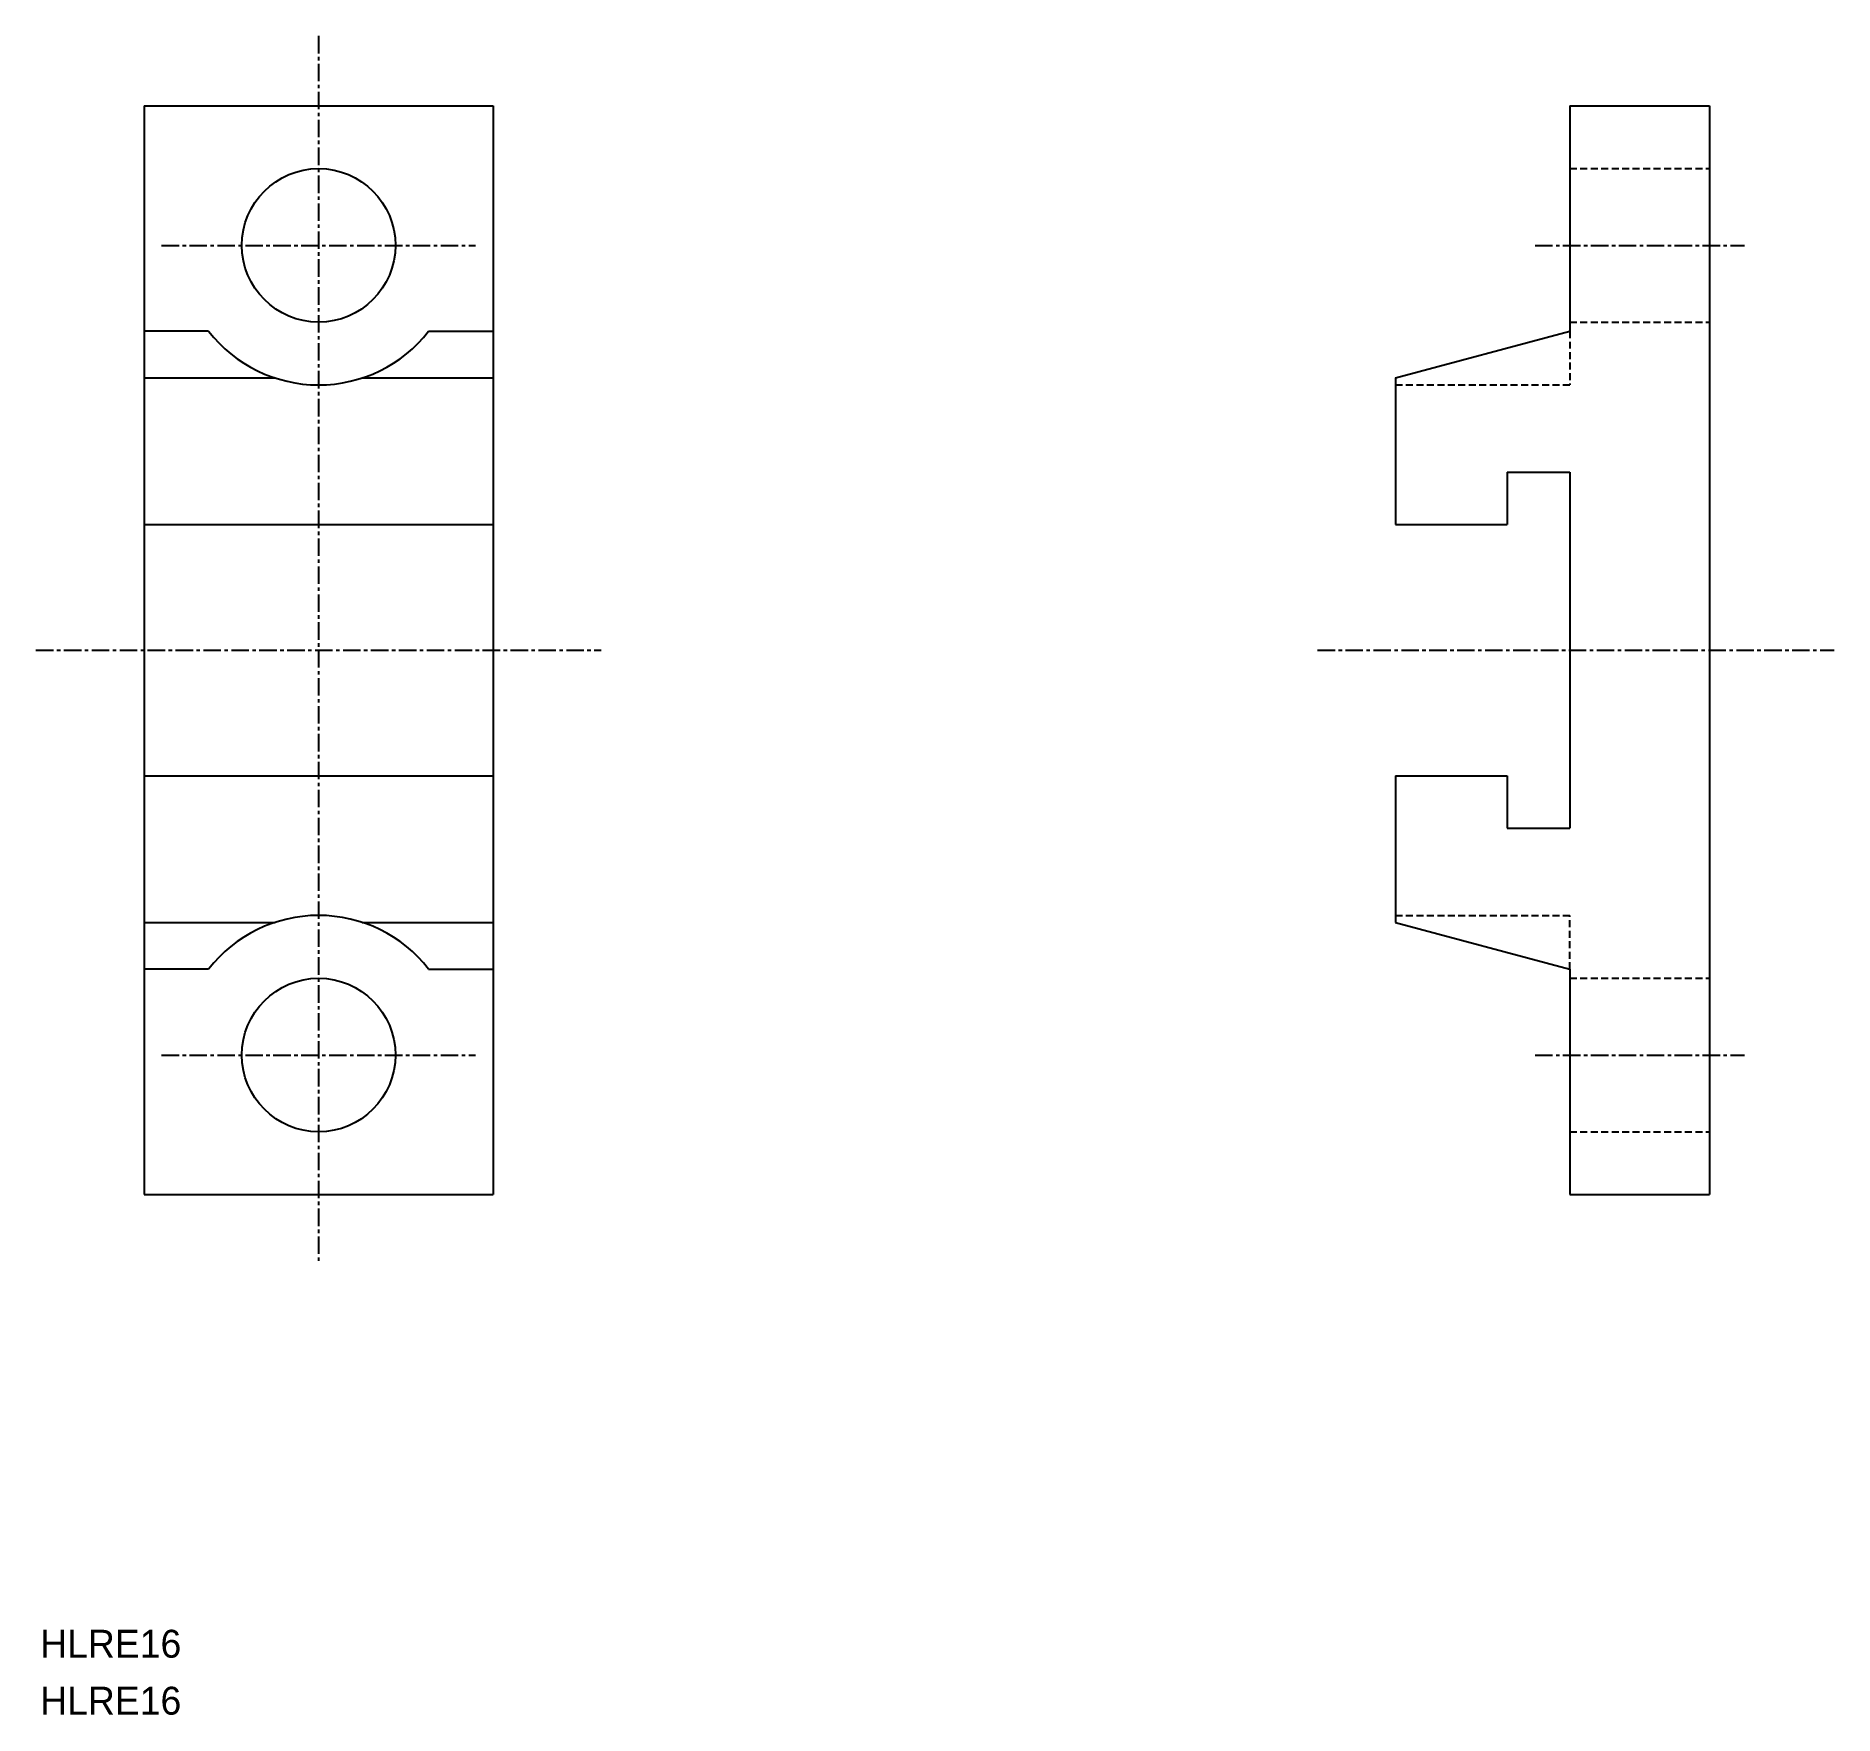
# Model space of a CAD drawing. Extents: x 131 to 260, y 172 to 292.
import ezdxf

# ---------------------------------------------------------------- set-up
doc = ezdxf.new("R2010")
doc.units = 0
doc.linetypes.add('CENTER', pattern=[2, 1.25, -0.25, 0.25, -0.25])
doc.linetypes.add('DASHED', pattern=[0.75, 0.5, -0.25])
doc.layers.get('0').update_dxf_attribs({"linetype": 'CONTINUOUS'})
doc.layers.add('CENTER', color=1, linetype='CENTER')

msp = doc.modelspace()

# ---------------------------------------------------------------- linework, layer by layer
at = {"color": 7, "linetype": 'CONTINUOUS'}
for p, q in [((138.98, 286.99), (138.98, 208.99)), ((138.98, 286.99), (163.98, 286.99)), ((163.98, 286.99), (163.98, 208.99)), ((241.12, 286.99), (251.12, 286.99)), ((241.12, 286.99), (241.12, 270.84)), ((251.12, 286.99), (251.12, 208.99)), ((143.6, 270.84), (138.98, 270.84)), ((159.36, 270.84), (163.98, 270.84)), ((228.62, 267.49), (241.12, 270.84)), ((138.98, 267.49), (148.36, 267.49)), ((154.6, 267.49), (163.98, 267.49)), ((228.62, 267.49), (228.62, 256.99)), ((236.62, 260.74), (241.12, 260.74)), ((236.62, 260.74), (236.62, 256.99)), ((241.12, 260.74), (241.12, 235.24)), ((138.98, 256.99), (163.98, 256.99)), ((228.62, 256.99), (236.62, 256.99)), ((138.98, 238.99), (163.98, 238.99)), ((228.62, 238.99), (228.62, 228.49)), ((228.62, 238.99), (236.62, 238.99)), ((236.62, 238.99), (236.62, 235.24)), ((236.62, 235.24), (241.12, 235.24)), ((138.98, 228.49), (148.36, 228.49)), ((154.6, 228.49), (163.98, 228.49)), ((228.62, 228.49), (241.12, 225.14)), ((143.6, 225.14), (138.98, 225.14)), ((159.36, 225.14), (163.98, 225.14)), ((241.12, 225.14), (241.12, 208.99)), ((138.98, 208.99), (163.98, 208.99)), ((241.12, 208.99), (251.12, 208.99))]:
    msp.add_line(p, q, dxfattribs=at)
at = {"color": 3, "linetype": 'DASHED'}
for p, q in [((241.12, 282.49), (251.12, 282.49)), ((241.12, 271.49), (251.12, 271.49)), ((241.12, 270.84), (241.12, 266.99)), ((228.63, 266.99), (241.12, 266.99)), ((228.63, 228.99), (241.12, 228.99)), ((241.12, 225.14), (241.12, 228.99)), ((241.12, 224.49), (251.12, 224.49)), ((241.12, 213.49), (251.12, 213.49))]:
    msp.add_line(p, q, dxfattribs=at)
at = {"color": 7, "linetype": 'CONTINUOUS'}
for centre in [(151.48, 276.99), (151.48, 218.99)]:
    msp.add_circle(centre, 5.5, dxfattribs=at)
for centre, start, end in [((151.48, 276.99), 217.973, 322.027), ((151.48, 218.99), 37.973, 142.027)]:
    msp.add_arc(centre, 10, start, end, dxfattribs=at)
at = {"layer": 'CENTER', "color": 1, "linetype": 'CENTER'}
for p, q in [((151.48, 291.99), (151.48, 203.99)), ((140.23, 276.99), (162.73, 276.99)), ((238.63, 276.99), (253.63, 276.99)), ((131.23, 247.99), (171.73, 247.99)), ((223.05, 247.99), (260.05, 247.99)), ((140.23, 218.99), (162.73, 218.99)), ((238.63, 218.99), (253.63, 218.99))]:
    msp.add_line(p, q, dxfattribs=at)

# ---------------------------------------------------------------- texts
at = {"color": 7, "linetype": 'CONTINUOUS'}
for p in [(131.53, 175.82), (131.53, 171.74)]:
    msp.add_text('HLRE16', height=2, dxfattribs=at).set_placement(p)

doc.saveas('drawing.dxf')
